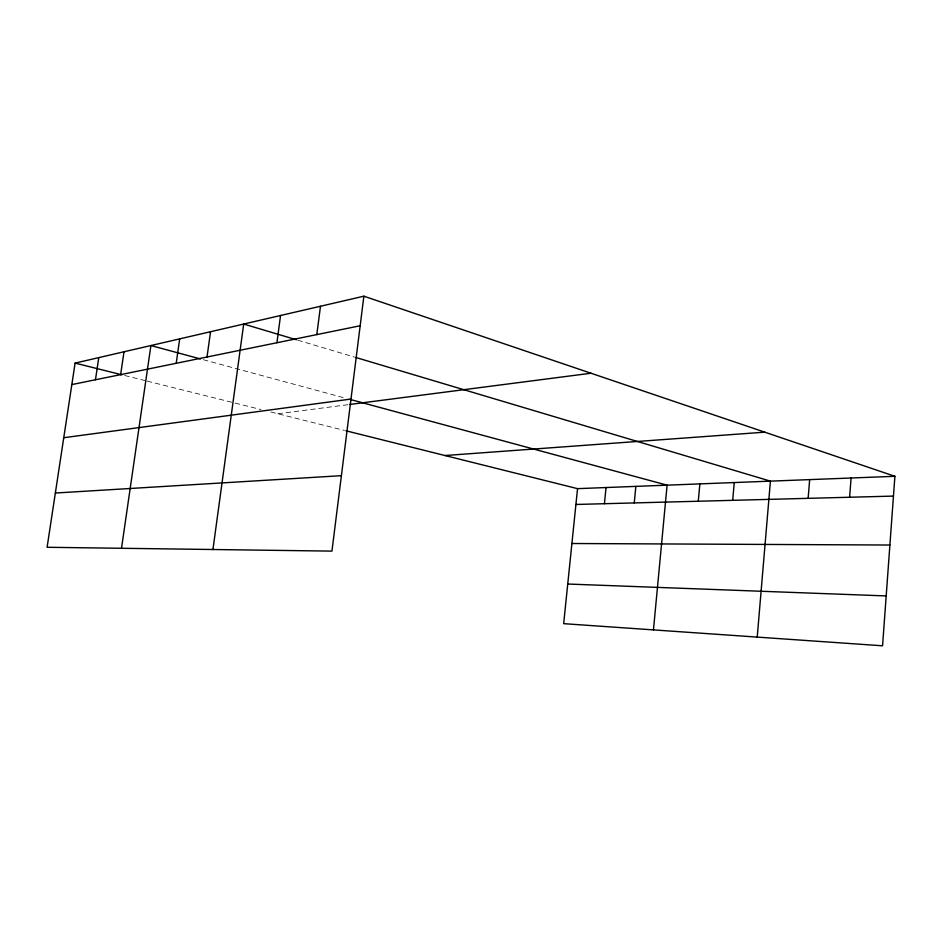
<?xml version="1.0" encoding="UTF-8"?>
<svg xmlns="http://www.w3.org/2000/svg" width="942" height="942" viewBox="0 0 942 942"><rect width="100%" height="100%" fill="white"/><g stroke="black" fill="none" stroke-linecap="round" stroke-linejoin="round"><path stroke-width="0.71" stroke-dasharray="4.71 3.53" d="M277.878 413.773L348.387 404.648M124.685 375.505L145.822 380.78M147.223 381.133L261.005 409.558M270.849 412.019L344.489 430.423M203.378 359.738L344.242 397.842M297.802 340.18L354.557 357.112"/><path stroke-width="1.41" d="M363.871 296.2L331.949 551.117L47.1 547.278L75.101 363.106L363.871 296.2L894.9 476.299L882.56 645.8L563.669 623.663L577.54 488.651L345.914 430.777M849.613 497.246L851.097 478.006M808.142 498.342L809.661 479.619M757.227 637.098L770.415 481.138L355.946 357.524M732.688 500.332L734.254 482.551M698.281 501.238L699.859 483.894M653.454 629.892L667.101 485.165L349.894 399.361M634.249 502.922L635.862 486.378M604.423 503.711L606.036 487.544M316.806 334.598L320.48 306.256M276.924 342.735L280.551 315.511M212.939 549.516L243.695 324.048L296.412 339.768M207.016 357.006L210.549 331.725M176.213 363.294L179.686 338.873M121.506 548.279L150.908 345.549L200.54 358.973M120.635 374.633L124.003 351.778M95.46 379.767L98.78 357.63M71.839 384.595L360.174 325.755M63.762 437.724L350.989 399.055M349.8 404.459L590.987 373.232M444.954 455.528L764.763 432.166M55.354 493.031L341.393 475.675M577.54 488.651L894.9 476.299M575.915 504.465L893.463 496.093M571.9 543.51L889.896 545.029M567.743 584.028L886.187 595.933M75.101 363.106L121.848 374.786"/></g></svg>
